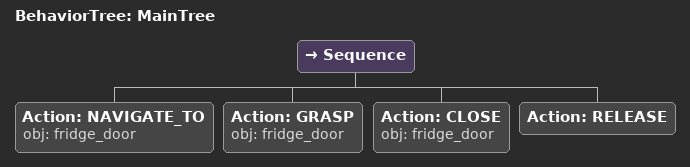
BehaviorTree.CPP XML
<root main_tree_to_execute="MainTree">
  <BehaviorTree ID="MainTree">
    <Sequence>
      <!-- Navigate to fridge_door -->
      <Action ID="NAVIGATE_TO" obj="fridge_door"/>
      <!-- Grasp fridge_door -->
      <Action ID="GRASP" obj="fridge_door"/>
      <!-- Close fridge_door -->
      <Action ID="CLOSE" obj="fridge_door"/>
      <!-- Release -->
      <Action ID="RELEASE"/>
    </Sequence>
  </BehaviorTree>
</root>
